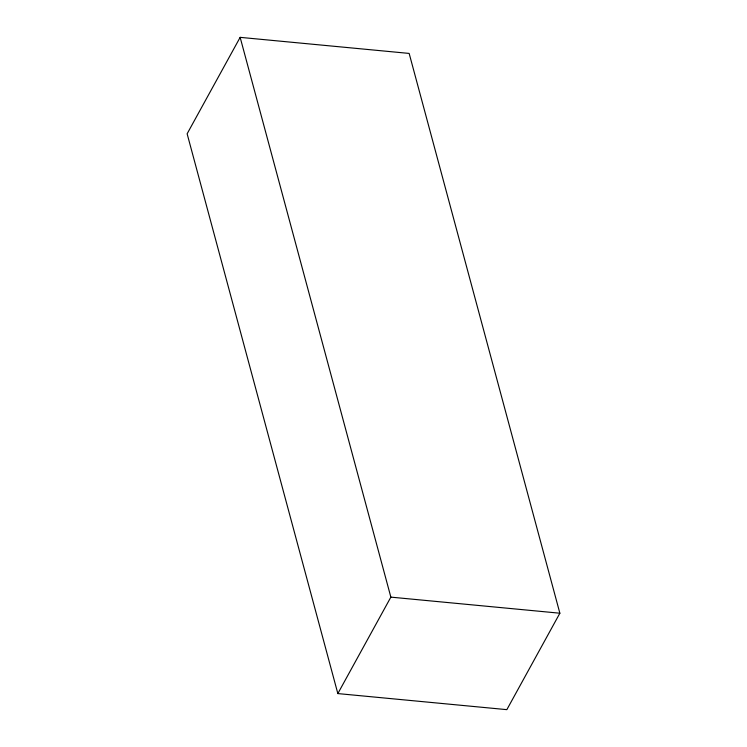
<?xml version="1.0" encoding="UTF-8"?>
<svg xmlns="http://www.w3.org/2000/svg" width="747" height="747" viewBox="0 0 747 747"><rect width="100%" height="100%" fill="white"/><g stroke="black" fill="none" stroke-linecap="round" stroke-linejoin="round"><path stroke-width="1.12" d="M240.151 37.35L187.133 133.788L337.84 693.58L506.849 709.65L559.867 613.212L409.16 53.42L240.151 37.35L390.858 597.133L337.84 693.58M390.858 597.133L559.867 613.212"/></g></svg>
